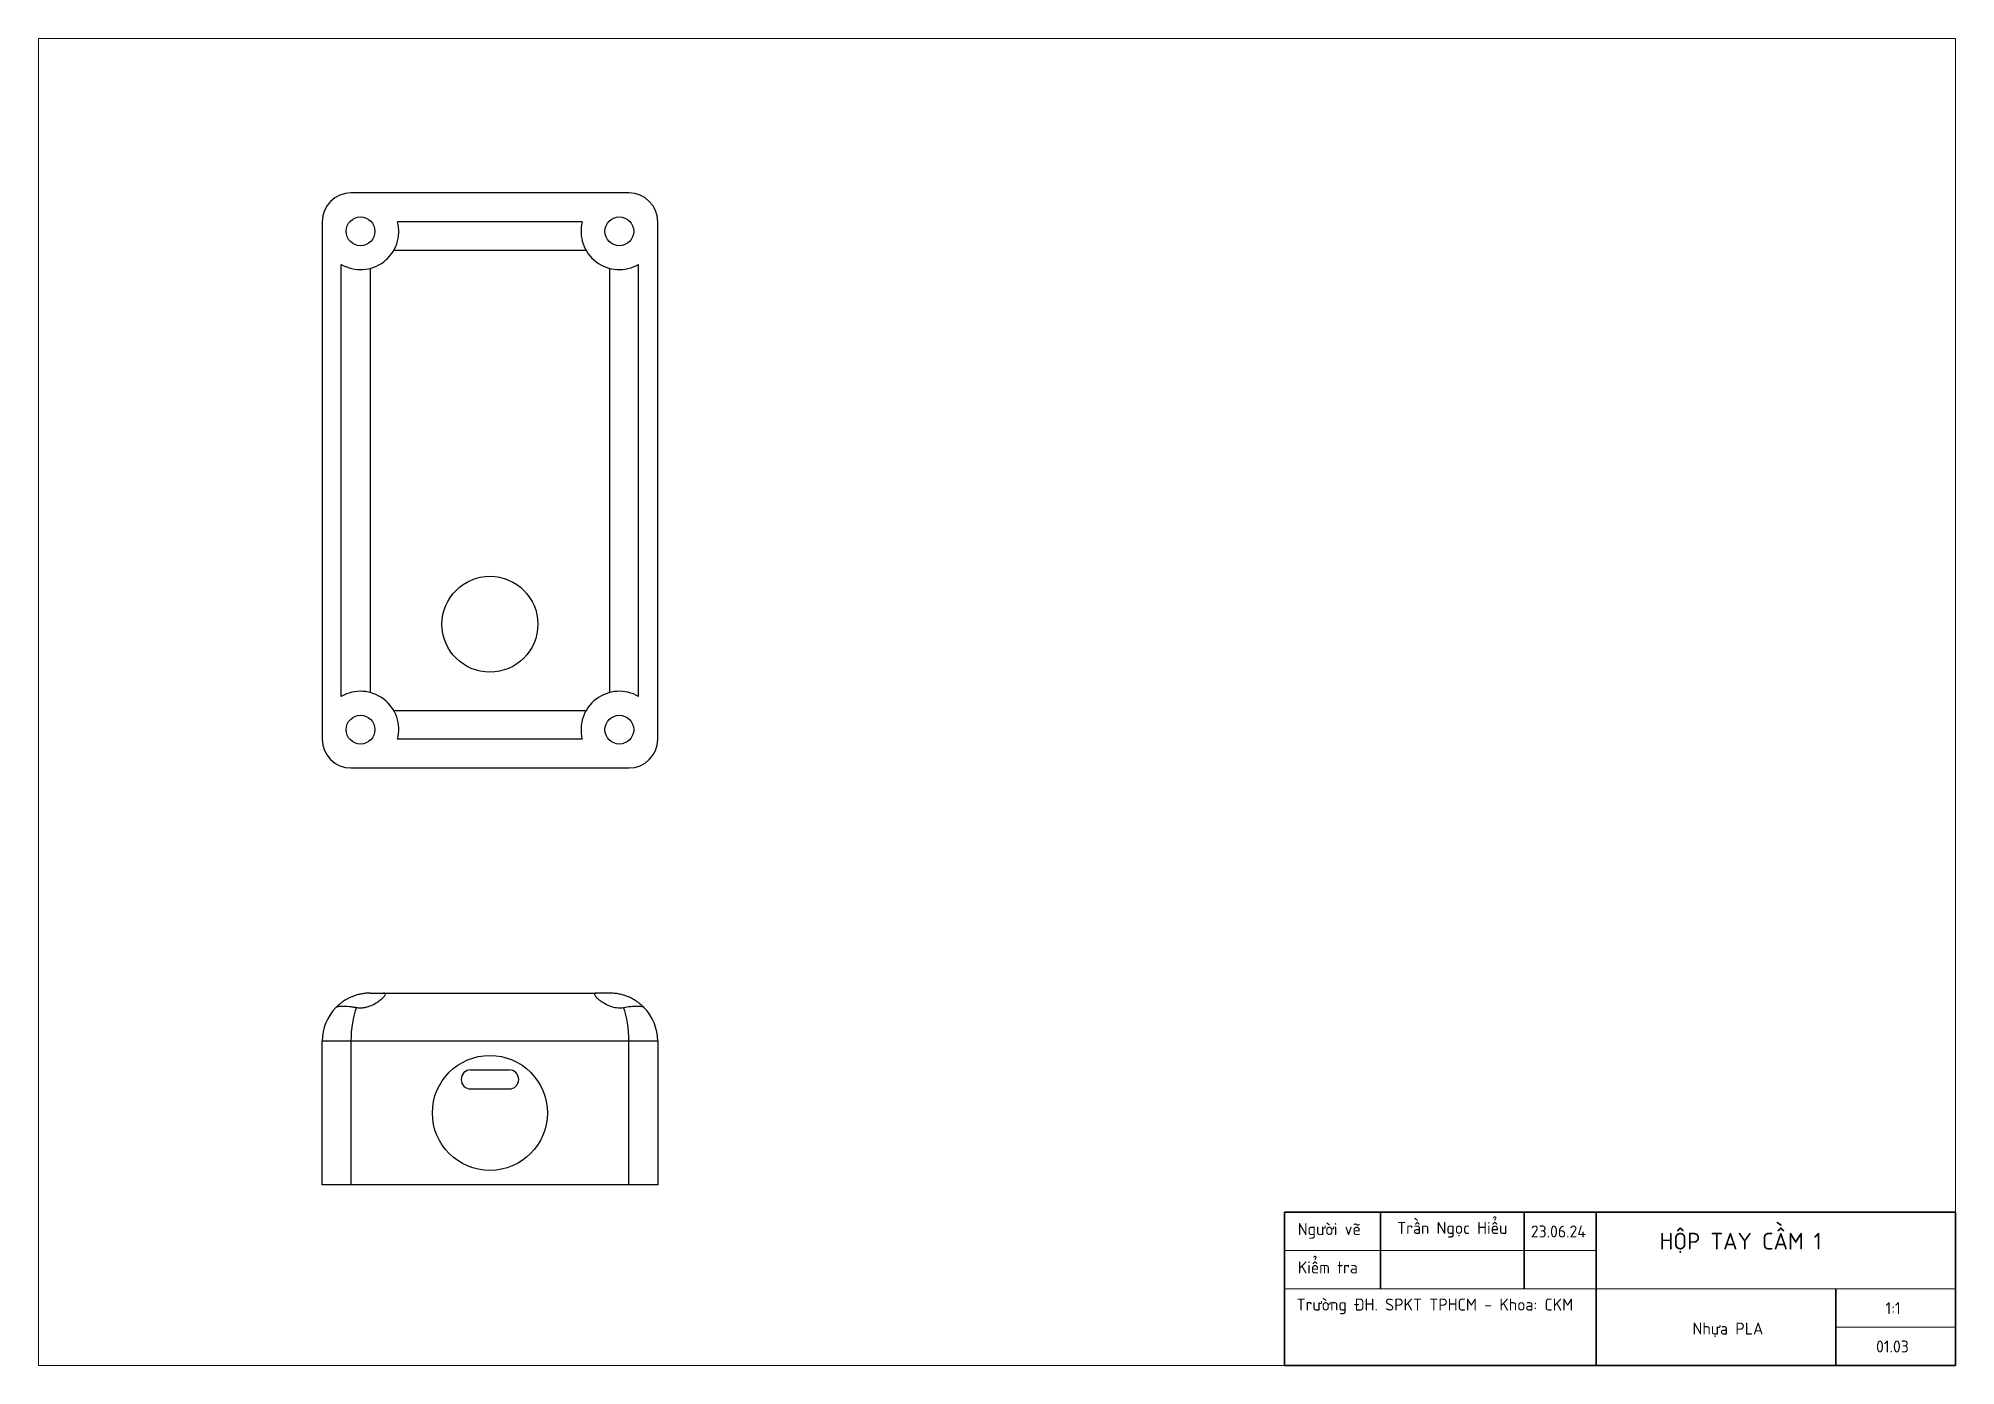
# Paper-space layout 'Sheet' of a CAD drawing. Header units: millimetres. Extents: x 10 to 410, y 10 to 287.
# The model-space entities are those that its viewports show. They can reach past a viewport. Long polylines and large blocks are cut down to what shows.
import ezdxf

# ---------------------------------------------------------------- set-up
doc = ezdxf.new("R2010")
doc.units = ezdxf.units.MM
doc.layers.add('NetDam', color=7, linetype='Continuous', lineweight=35)
doc.layers.add('Netmanh', color=5, linetype='Continuous', lineweight=13)

msp = doc.modelspace()

# ---------------------------------------------------------------- linework, layer by layer
at = {"color": 7, "linetype": 'Continuous', "lineweight": 25}
for p, q in [((258.84, 412.83), (200.84, 412.83)), ((194.84, 406.83), (194.84, 298.83)), ((249.1, 406.83), (210.59, 406.83)), ((264.84, 298.83), (264.84, 406.83)), ((249.92, 400.83), (209.77, 400.83)), ((198.84, 307.76), (198.84, 397.9)), ((204.84, 397.08), (204.84, 308.57)), ((254.84, 308.57), (254.84, 397.08)), ((260.84, 307.76), (260.84, 397.9)), ((209.77, 304.83), (249.92, 304.83)), ((249.1, 298.83), (210.59, 298.83)), ((200.84, 292.83), (258.84, 292.83)), ((204.84, 245.84), (207.64, 245.84)), ((207.64, 245.84), (252.04, 245.84)), ((254.84, 245.84), (252.04, 245.84)), ((200.84, 235.84), (194.84, 235.84)), ((194.84, 205.84), (194.84, 235.84)), ((258.84, 235.84), (200.84, 235.84)), ((200.84, 235.84), (200.84, 205.84)), ((264.84, 235.84), (258.84, 235.84)), ((258.84, 205.84), (258.84, 235.84)), ((264.84, 235.84), (264.84, 205.84)), ((225.84, 229.84), (233.84, 229.84)), ((225.84, 225.84), (233.84, 225.84)), ((200.84, 205.84), (194.84, 205.84)), ((258.84, 205.84), (200.84, 205.84)), ((264.84, 205.84), (258.84, 205.84))]:
    msp.add_line(p, q, dxfattribs=at)
for centre, radius in [((202.84, 404.83), 3), ((256.84, 404.83), 3), ((229.84, 322.83), 10), ((202.84, 300.83), 3), ((256.84, 300.83), 3), ((229.84, 220.84), 12)]:
    msp.add_circle(centre, radius, dxfattribs=at)
for centre, radius, start, end in [((200.84, 406.83), 6, 90, 180), ((258.84, 406.83), 6, 0, 90), ((202.84, 404.83), 8, 240, 14.4775), ((256.84, 404.83), 8, 165.5225, 300), ((202.84, 300.83), 8, 345.5225, 120), ((256.84, 300.83), 8, 60, 194.4775), ((200.84, 298.83), 6, 180, 270), ((258.84, 298.83), 6, 270, 0), ((204.84, 235.84), 10, 135.4774, 180), ((254.84, 235.84), 10, 0, 44.5226), ((225.84, 227.84), 2, 90, 180), ((233.84, 227.84), 2, 0, 90), ((225.84, 227.84), 2, 180, 270), ((233.84, 227.84), 2, 270, 0)]:
    msp.add_arc(centre, radius, start, end, dxfattribs=at)
for centre, start_param, end_param in [((204.84, 235.84), 0.793731, 1.570796), ((254.84, 235.84), 4.712389, 5.489454)]:
    msp.add_ellipse(centre, major_axis=(0, 10), ratio=0.4, start_param=start_param, end_param=end_param, dxfattribs=at)
for points, knots in [([(204.84, 245.84), (204.6, 245.84), (204.1, 245.83), (203.31, 245.74), (202.53, 245.58), (201.76, 245.37), (201.02, 245.09), (200.31, 244.77), (199.63, 244.39), (198.98, 243.96), (198.42, 243.52), (198.03, 243.16), (197.79, 242.93), (197.66, 242.8), (197.65, 242.79), (197.65, 242.79)], [0, 0, 0, 0, 0.072911, 0.147982, 0.220892, 0.295829, 0.370824, 0.447519, 0.532837, 0.620056, 0.717207, 0.81753, 0.87954, 0.943113, 1, 1, 1, 1]), ([(201.99, 242.85), (202.23, 242.81), (202.47, 242.79), (202.95, 242.78), (203.2, 242.79), (203.68, 242.85), (203.91, 242.89), (204.37, 243.01), (204.59, 243.08), (205.23, 243.32), (205.62, 243.52), (206.32, 243.93), (206.63, 244.15), (207.18, 244.57), (207.41, 244.77), (207.68, 245.05), (207.76, 245.13), (207.89, 245.3), (207.94, 245.37), (208.05, 245.57), (208.06, 245.68), (207.98, 245.78), (207.94, 245.8), (207.81, 245.84), (207.74, 245.84), (207.64, 245.84)], [0, 0, 0, 0, 0.0625, 0.0625, 0.125, 0.125, 0.1875, 0.1875, 0.25, 0.25, 0.375, 0.375, 0.5, 0.5, 0.625, 0.625, 0.6875, 0.6875, 0.75, 0.75, 0.875, 0.875, 0.9375, 0.9375, 1, 1, 1, 1]), ([(252.04, 245.84), (251.86, 245.84), (251.73, 245.81), (251.62, 245.68), (251.63, 245.57), (251.78, 245.3), (251.91, 245.14), (252.28, 244.77), (252.51, 244.56), (253.06, 244.14), (253.38, 243.92), (254.07, 243.51), (254.46, 243.32), (255.31, 243), (255.77, 242.87), (256.73, 242.76), (257.22, 242.77), (257.7, 242.85)], [0, 0, 0, 0, 0.125, 0.125, 0.25, 0.25, 0.375, 0.375, 0.5, 0.5, 0.625, 0.625, 0.75, 0.75, 0.875, 0.875, 1, 1, 1, 1]), ([(262.03, 242.79), (262.03, 242.79), (262.03, 242.79), (261.94, 242.89), (261.75, 243.08), (261.44, 243.37), (260.99, 243.74), (260.44, 244.14), (259.76, 244.56), (258.94, 244.99), (258.01, 245.35), (257.04, 245.61), (255.97, 245.81), (255.25, 245.83), (254.84, 245.84)], [0, 0, 0, 0, 0.042483, 0.102639, 0.16446, 0.246315, 0.330485, 0.414916, 0.501111, 0.599555, 0.701515, 0.789348, 0.880721, 1, 1, 1, 1]), ([(197.71, 242.85), (197.8, 242.94), (197.97, 243.02), (198.46, 243.12), (198.78, 243.14), (199.36, 243.14), (199.57, 243.14), (200, 243.11), (200.23, 243.09), (200.71, 243.04), (200.96, 243.01), (201.47, 242.94), (201.73, 242.9), (201.99, 242.85)], [0, 0, 0, 0, 0.25, 0.25, 0.5, 0.5, 0.625, 0.625, 0.75, 0.75, 0.875, 0.875, 1, 1, 1, 1]), ([(257.7, 242.85), (258.23, 242.94), (258.73, 243.02), (259.7, 243.12), (260.14, 243.14), (260.71, 243.14), (260.89, 243.14), (261.21, 243.11), (261.35, 243.09), (261.59, 243.04), (261.7, 243.01), (261.87, 242.94), (261.93, 242.9), (261.97, 242.85)], [0, 0, 0, 0, 0.25, 0.25, 0.5, 0.5, 0.625, 0.625, 0.75, 0.75, 0.875, 0.875, 1, 1, 1, 1])]:
    msp.add_open_spline(points, degree=3, knots=knots, dxfattribs=at)

psp = doc.layouts.new('Sheet')

# ---------------------------------------------------------------- linework, layer by layer
at = {"layer": 'NetDam'}
for p, q in [((270, 42), (410, 42)), ((270, 10), (270, 42)), ((290, 42), (290, 26)), ((320, 42), (320, 26)), ((335, 42), (335, 10)), ((410, 42), (410, 10)), ((385, 26), (385, 10)), ((410, 10), (270, 10))]:
    psp.add_line(p, q, dxfattribs=at)
at = {"layer": 'Netmanh'}
for p, q in [((270, 34), (335, 34)), ((270, 26), (410, 26)), ((385, 18), (410, 18))]:
    psp.add_line(p, q, dxfattribs=at)

# ---------------------------------------------------------------- texts
at = {"layer": 'NetDam', "attachment_point": 1}
for s, insert, char_height in [('{\\fTCVN 7284|b0|i0|c0|p34;Trần Ngọc Hiểu}', (293.49, 39.99), 2.5), ('{\\fTCVN 7284|b0|i0|c0|p34;HỘP TAY CẦM 1}', (348.22, 37.73), 3.5), ('{\\fTCVN 7284|b0|i0|c0|p34;Người vẽ}', (272.75, 39.75), 2.5), ('{\\fTCVN 7284|b0|i0|c0|p34;23.06.24}', (321.37, 39.25), 2.5), ('{\\fTCVN 7284|b0|i0|c0|p34;Kiểm tra}', (272.75, 31.75), 2.5), ('{\\fTCVN 7284|b0|i0|c0|p34;Trường ĐH. SPKT TPHCM - Khoa: CKM}', (272.5, 24), 2.5), ('{\\fTCVN 7284|b0|i0|c0|p34;Nhựa PLA}', (355.11, 19), 2.5), ('{\\fTCVN 7284|b0|i0|c0|p34;01.03}', (393.39, 15.25), 2.5)]:
    psp.add_mtext(s, dxfattribs=dict(at, insert=insert, char_height=char_height))
at = {"layer": 'NetDam', "insert": (395.37, 23.25), "char_height": 2.5, "width": 3.25, "attachment_point": 1}
psp.add_mtext('{\\fTCVN 7284|b0|i0|c0|p34;1:1}', dxfattribs=at)

# ---------------------------------------------------------------- viewports
at = {"layer": 'NetDam'}
psp.add_viewport(center=(210, 148.5), size=(400, 277), view_center_point=(335.63, 306.6), view_height=277, dxfattribs=at)

doc.saveas('drawing.dxf')
